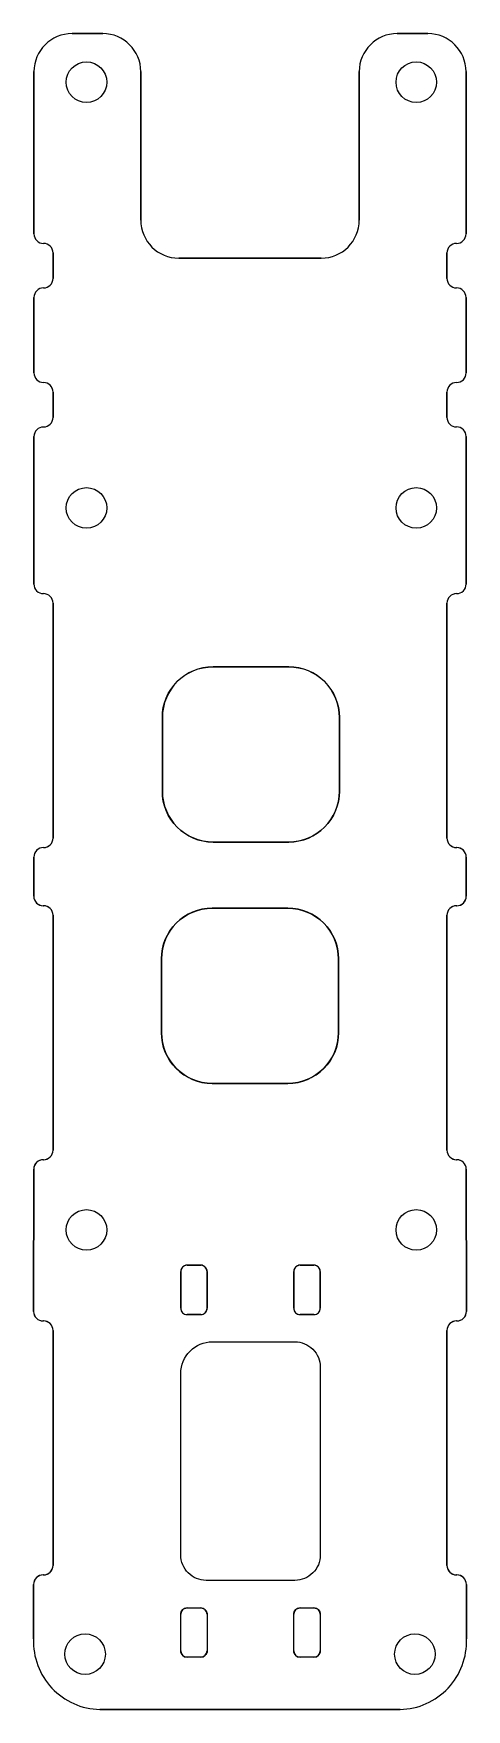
# Model space of a CAD drawing. Header units: millimetres. Extents: x 55 to 89, y 88 to 220.
import ezdxf

# ---------------------------------------------------------------- set-up
doc = ezdxf.new("R2010")
doc.units = ezdxf.units.MM
doc.layers.get('0').update_dxf_attribs({"linetype": 'CONTINUOUS'})

msp = doc.modelspace()

# ---------------------------------------------------------------- linework, layer by layer
for p, q in [((57.81, 220.43), (60.23, 220.43)), ((60.23, 220.43), (57.81, 220.43)), ((83.45, 220.43), (85.87, 220.43)), ((85.87, 220.43), (83.45, 220.43)), ((54.81, 204.65), (54.81, 217.43)), ((54.81, 217.43), (54.81, 204.65)), ((63.23, 217.43), (63.23, 205.74)), ((63.23, 205.74), (63.23, 217.43)), ((80.45, 205.74), (80.45, 217.43)), ((80.45, 217.43), (80.45, 205.74)), ((88.87, 204.65), (88.87, 217.44)), ((88.87, 217.43), (88.87, 204.65)), ((56.31, 201.15), (56.31, 203.15)), ((56.31, 203.15), (56.31, 201.15)), ((66.23, 202.74), (77.45, 202.74)), ((77.45, 202.74), (66.23, 202.74)), ((87.37, 203.15), (87.37, 201.15)), ((87.37, 201.15), (87.37, 203.15)), ((54.81, 193.7), (54.81, 199.65)), ((54.81, 199.65), (54.81, 193.7)), ((88.87, 199.65), (88.88, 193.7)), ((88.88, 193.7), (88.87, 199.65)), ((56.31, 190.2), (56.31, 192.2)), ((56.31, 192.2), (56.31, 190.2)), ((87.37, 192.2), (87.37, 190.2)), ((87.37, 190.2), (87.37, 192.2)), ((54.8, 177.07), (54.8, 188.7)), ((54.8, 188.69), (54.8, 177.07)), ((88.88, 188.7), (88.88, 177.07)), ((88.88, 177.07), (88.88, 188.7)), ((56.31, 157.07), (56.31, 175.57)), ((56.31, 175.57), (56.31, 157.07)), ((87.37, 175.57), (87.37, 157.07)), ((87.37, 157.07), (87.37, 175.57)), ((74.89, 170.56), (68.93, 170.56)), ((64.93, 166.56), (64.93, 160.76)), ((78.89, 160.76), (78.89, 166.56)), ((68.93, 156.76), (74.89, 156.76)), ((54.79, 152.49), (54.79, 155.57)), ((54.79, 155.57), (54.79, 152.49)), ((88.89, 155.57), (88.89, 152.49)), ((88.89, 152.49), (88.89, 155.57)), ((56.31, 132.49), (56.31, 150.99)), ((56.31, 150.99), (56.31, 132.49)), ((74.82, 151.55), (68.86, 151.55)), ((87.37, 150.99), (87.37, 132.49)), ((87.37, 132.49), (87.37, 150.99)), ((64.86, 147.55), (64.86, 141.75)), ((78.82, 141.75), (78.82, 147.55)), ((68.86, 137.75), (74.82, 137.75)), ((54.78, 119.79), (54.79, 130.99)), ((54.79, 130.99), (54.78, 119.79)), ((88.89, 130.99), (88.9, 119.79)), ((88.9, 119.79), (88.89, 130.99)), ((66.38, 120.04), (66.38, 122.93)), ((66.88, 123.43), (67.96, 123.43)), ((68.46, 122.93), (68.46, 120.04)), ((75.29, 120.04), (75.29, 122.93)), ((75.79, 123.43), (76.88, 123.43)), ((77.38, 122.93), (77.38, 120.04)), ((67.96, 119.54), (66.88, 119.54)), ((76.88, 119.54), (75.79, 119.54)), ((56.31, 99.79), (56.31, 118.29)), ((56.31, 118.29), (56.31, 99.79)), ((87.37, 118.29), (87.37, 99.79)), ((87.37, 99.79), (87.37, 118.29)), ((54.78, 94), (54.78, 98.29)), ((54.78, 98.29), (54.78, 94)), ((88.9, 98.29), (88.9, 94)), ((88.9, 94), (88.9, 98.29)), ((66.88, 96.44), (67.96, 96.44)), ((75.79, 96.44), (76.88, 96.44)), ((66.38, 93.06), (66.38, 95.94)), ((68.46, 95.94), (68.46, 93.06)), ((75.29, 93.06), (75.29, 95.94)), ((77.38, 95.94), (77.38, 93.06)), ((67.96, 92.56), (66.88, 92.56)), ((76.88, 92.56), (75.79, 92.56)), ((83.68, 88.44), (60, 88.44)), ((60, 88.44), (83.68, 88.44))]:
    msp.add_line(p, q)
for points in [[(68.93, 156.76, -0.414214), (64.93, 160.76), (64.93, 166.56, -0.414214), (68.93, 170.56), (74.89, 170.56, -0.414214), (78.89, 166.56), (78.89, 160.76, -0.414214), (74.89, 156.76)], [(74.82, 137.75), (68.86, 137.75, -0.414214), (64.86, 141.75), (64.86, 147.55, -0.414214), (68.86, 151.55), (74.82, 151.55, -0.414214), (78.82, 147.55), (78.82, 141.75, -0.414214)], [(67.96, 119.54, 0.414214), (68.46, 120.04), (68.46, 122.93, 0.414214), (67.96, 123.43), (66.88, 123.43, 0.414214), (66.38, 122.93), (66.38, 120.04, 0.414214), (66.88, 119.54)], [(77.38, 120.04), (77.38, 122.93, 0.414214), (76.88, 123.43), (75.79, 123.43, 0.414214), (75.29, 122.93), (75.29, 120.04, 0.414214), (75.79, 119.54), (76.88, 119.54, 0.414214)], [(75.38, 98.61), (68.38, 98.61, -0.414214), (66.38, 100.61), (66.38, 114.9, -0.414214), (68.88, 117.4), (75.38, 117.4, -0.414214), (77.38, 115.4), (77.38, 100.61, -0.414214)], [(68.46, 95.94), (68.46, 93.06, -0.414214), (67.96, 92.56), (66.88, 92.56, -0.414214), (66.38, 93.06), (66.38, 95.94, -0.414214), (66.88, 96.44), (67.96, 96.44, -0.414214)], [(77.38, 95.94), (77.38, 93.06, -0.414214), (76.88, 92.56), (75.79, 92.56, -0.414214), (75.29, 93.06), (75.29, 95.94, -0.414214), (75.79, 96.44), (76.88, 96.44, -0.414214)]]:
    msp.add_lwpolyline(points, format="xyb", close=True)
for centre in [(58.95, 216.6), (84.95, 216.6), (58.95, 183.07), (84.95, 183.07), (58.95, 126.21), (84.95, 126.21), (58.84, 92.8), (84.84, 92.8)]:
    msp.add_circle(centre, 1.6)
for centre, radius, start, end in [((57.81, 217.43), 3, 90, 180), ((57.81, 217.43), 3, 90, 180), ((60.23, 217.43), 3, 0, 90), ((60.23, 217.43), 3, 0, 90), ((83.45, 217.43), 3, 90, 180), ((83.45, 217.43), 3, 90, 180), ((85.87, 217.43), 3, 0, 90), ((85.87, 217.43), 3, 0.0341, 90), ((55.56, 204.65), 0.75, 179.9831, 270), ((55.56, 204.65), 0.75, 179.983, 269.8228), ((66.23, 205.74), 3, 180, 270), ((66.23, 205.74), 3, 180, 270), ((77.45, 205.74), 3, -90, 0), ((77.45, 205.74), 3, 270, 360), ((88.12, 204.65), 0.75, -90, 0.017), ((88.12, 204.65), 0.75, -89.8228, 0.017), ((55.56, 203.15), 0.75, 0, 89.8228), ((55.56, 203.15), 0.75, 0, 90), ((88.12, 203.15), 0.75, 90.1772, 179.9998), ((88.12, 203.15), 0.75, 90, 180), ((55.56, 201.15), 0.75, 270.0632, 360), ((55.56, 201.15), 0.75, 270, 360), ((88.12, 201.15), 0.75, 180, 270), ((88.12, 201.15), 0.75, 180, 270), ((55.56, 199.65), 0.75, 90, 179.983), ((55.56, 199.65), 0.75, 90.0632, 179.983), ((88.12, 199.65), 0.75, 0.0171, 89.9368), ((88.12, 199.65), 0.75, 0.017, 89.9368), ((55.56, 193.7), 0.75, 179.983, 270.0722), ((55.56, 193.7), 0.75, 179.983, 270), ((55.56, 192.2), 0.75, 0, 90), ((55.56, 192.2), 0.75, 0, 90.0722), ((88.12, 192.2), 0.75, 89.9608, 180), ((88.12, 192.2), 0.75, 89.9608, 180), ((88.13, 193.7), 0.75, -90.0331, 0.017), ((88.13, 193.7), 0.75, -90.0331, 0.017), ((55.56, 190.2), 0.75, -90, 0), ((55.56, 190.2), 0.75, 269.9423, 360), ((88.12, 190.2), 0.75, 180, 270.0956), ((88.12, 190.2), 0.75, 180, 270.0956), ((55.56, 188.69), 0.752, 89.9423, 179.855), ((55.56, 188.69), 0.752, 89.9999, 180.1109), ((88.13, 188.7), 0.75, 0.0172, 90.0901), ((88.13, 188.7), 0.75, 0.017, 90.0901), ((55.55, 177.07), 0.75, 179.983, 270), ((55.55, 177.07), 0.75, 179.983, 270), ((88.13, 177.07), 0.75, -90.4838, 0.0156), ((88.13, 177.07), 0.75, -90, 0.0185), ((55.56, 175.57), 0.75, 0.0039, 90.4814), ((55.56, 175.57), 0.75, 0.0039, 90.4814), ((88.12, 175.57), 0.75, 90, 180), ((88.12, 175.57), 0.75, 89.5162, 180), ((68.93, 166.56), 4, 90, 180), ((74.89, 166.56), 4, 0, 90), ((68.93, 160.76), 4, 180, 270), ((74.89, 160.76), 4, -90, 0), ((55.55, 155.57), 0.751, 89.1183, 179.8968), ((55.55, 155.57), 0.751, 89.9993, 180.0691), ((55.56, 157.07), 0.75, 269.1176, 360), ((55.56, 157.07), 0.75, 270, 360), ((88.12, 157.07), 0.75, 180, 270), ((88.12, 157.07), 0.75, 180, 270.9622), ((88.14, 155.57), 0.75, 0.0228, 90.9621), ((88.14, 155.57), 0.75, 0.0228, 90.0001), ((55.54, 152.49), 0.75, 179.955, 271.0644), ((55.54, 152.49), 0.75, 180.0109, 269.9998), ((88.14, 152.49), 0.75, -91.0299, 0.0105), ((88.14, 152.49), 0.75, -90.0001, 0.0236), ((55.56, 150.99), 0.75, 0, 91.0642), ((55.56, 150.99), 0.75, 0, 90), ((68.86, 147.55), 4, 90, 180), ((74.82, 147.55), 4, 0, 90), ((88.12, 150.99), 0.75, 90, 180), ((88.12, 150.99), 0.75, 88.9699, 180), ((68.86, 141.75), 4, 180, 270), ((74.82, 141.75), 4, -90, 0), ((55.56, 132.49), 0.75, 268.5244, 360), ((55.56, 132.49), 0.75, 270, 360), ((88.12, 132.49), 0.75, 180, 270), ((88.12, 132.49), 0.75, 180, 271.5009), ((55.54, 130.99), 0.751, 88.5251, 179.9435), ((55.54, 130.99), 0.751, 89.9992, 180.0224), ((88.14, 130.99), 0.75, 0.0309, 91.5004), ((88.14, 130.99), 0.75, 0.0309, 90.0004), ((66.88, 122.93), 0.5, 90, 180), ((67.96, 122.93), 0.5, 0, 90), ((75.79, 122.93), 0.5, 90, 180), ((76.88, 122.93), 0.5, 0, 90), ((55.53, 119.79), 0.751, 180.0123, 271.7323), ((55.53, 119.79), 0.751, 180.0123, 270.0008), ((55.56, 118.29), 0.75, 0, 91.7332), ((55.56, 118.29), 0.75, 0, 90), ((66.88, 120.04), 0.5, 180, 270), ((67.96, 120.04), 0.5, -90, 0), ((75.79, 120.04), 0.5, 180, 270), ((76.88, 120.04), 0.5, -90, 0), ((88.12, 118.29), 0.75, 90, 180), ((88.12, 118.29), 0.75, 88.2563, 180), ((88.15, 119.79), 0.751, 268.257, 359.9983), ((88.15, 119.79), 0.751, -90.0007, 0.0358), ((55.53, 98.29), 0.752, 87.8857, 179.8638), ((55.53, 98.29), 0.752, 89.9971, 180.1021), ((55.56, 99.79), 0.75, 267.8828, 360), ((55.56, 99.79), 0.75, 270, 360), ((88.12, 99.79), 0.75, 180, 270), ((88.12, 99.79), 0.75, 180, 272.2048), ((88.15, 98.29), 0.751, 0.047, 92.2035), ((88.15, 98.29), 0.751, 0.047, 90.0014), ((66.88, 95.94), 0.5, 90, 180), ((67.96, 95.94), 0.5, 0, 90), ((75.79, 95.94), 0.5, 90, 180), ((76.88, 95.94), 0.5, 0, 90), ((60.12, 93.79), 5.35, 177.7412, 268.7692), ((60.12, 93.79), 5.35, 177.7412, 268.7692), ((83.56, 93.79), 5.35, -88.7692, 2.2588), ((83.56, 93.79), 5.35, -88.7692, 2.2588), ((66.88, 93.06), 0.5, 180, 270), ((67.96, 93.06), 0.5, -90, 0), ((75.79, 93.06), 0.5, 180, 270), ((76.88, 93.06), 0.5, -90, 0)]:
    msp.add_arc(centre, radius, start, end)

doc.saveas('drawing.dxf')
